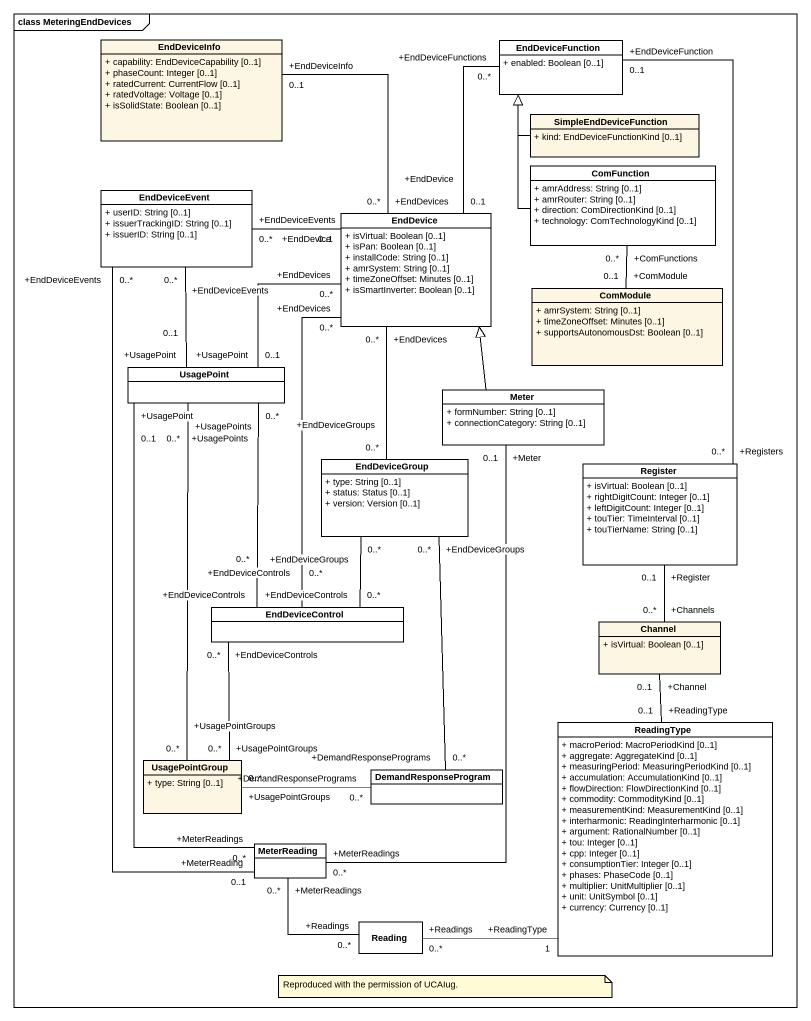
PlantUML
@startuml
mainframe class MeteringEndDevices
hide circle
hide empty members
skinparam classAttributeIconSize 0
class EndDeviceInfo {
  + capability: EndDeviceCapability [0..1]
  + phaseCount: Integer [0..1]
  + ratedCurrent: CurrentFlow [0..1]
  + ratedVoltage: Voltage [0..1]
  + isSolidState: Boolean [0..1]
}
class EndDeviceFunction #FFFFFF {
  + enabled: Boolean [0..1]
}
class SimpleEndDeviceFunction {
  + kind: EndDeviceFunctionKind [0..1]
}
class ComFunction #FFFFFF {
  + amrAddress: String [0..1]
  + amrRouter: String [0..1]
  + direction: ComDirectionKind [0..1]
  + technology: ComTechnologyKind [0..1]
}
class EndDeviceEvent #FFFFFF {
  + userID: String [0..1]
  + issuerTrackingID: String [0..1]
  + issuerID: String [0..1]
}
class EndDevice #FFFFFF {
  + isVirtual: Boolean [0..1]
  + isPan: Boolean [0..1]
  + installCode: String [0..1]
  + amrSystem: String [0..1]
  + timeZoneOffset: Minutes [0..1]
  + isSmartInverter: Boolean [0..1]
}
class ComModule {
  + amrSystem: String [0..1]
  + timeZoneOffset: Minutes [0..1]
  + supportsAutonomousDst: Boolean [0..1]
}
class UsagePoint #FFFFFF
class Meter #FFFFFF {
  + formNumber: String [0..1]
  + connectionCategory: String [0..1]
}
class EndDeviceGroup #FFFFFF {
  + type: String [0..1]
  + status: Status [0..1]
  + version: Version [0..1]
}
class Register #FFFFFF {
  + isVirtual: Boolean [0..1]
  + rightDigitCount: Integer [0..1]
  + leftDigitCount: Integer [0..1]
  + touTier: TimeInterval [0..1]
  + touTierName: String [0..1]
}
class EndDeviceControl #FFFFFF
class Channel {
  + isVirtual: Boolean [0..1]
}
class ReadingType #FFFFFF {
  + macroPeriod: MacroPeriodKind [0..1]
  + aggregate: AggregateKind [0..1]
  + measuringPeriod: MeasuringPeriodKind [0..1]
  + accumulation: AccumulationKind [0..1]
  + flowDirection: FlowDirectionKind [0..1]
  + commodity: CommodityKind [0..1]
  + measurementKind: MeasurementKind [0..1]
  + interharmonic: ReadingInterharmonic [0..1]
  + argument: RationalNumber [0..1]
  + tou: Integer [0..1]
  + cpp: Integer [0..1]
  + consumptionTier: Integer [0..1]
  + phases: PhaseCode [0..1]
  + multiplier: UnitMultiplier [0..1]
  + unit: UnitSymbol [0..1]
  + currency: Currency [0..1]
}
class UsagePointGroup {
  + type: String [0..1]
}
class DemandResponseProgram #FFFFFF
class MeterReading #FFFFFF
class Reading #FFFFFF
SimpleEndDeviceFunction -up-|> EndDeviceFunction
ComFunction -up-|> EndDeviceFunction
EndDeviceEvent "+EndDeviceEvents\n0..*" -right- "+EndDevice\n0..1" EndDevice
EndDeviceEvent "+EndDeviceEvents\n0..*" -- "+UsagePoint\n0..1" UsagePoint
EndDevice "+EndDevices\n0..*" -up- "+EndDeviceInfo\n0..1" EndDeviceInfo
EndDevice "+EndDevice\n0..1" -up- "+EndDeviceFunctions\n0..*" EndDeviceFunction
ComModule "+ComModule\n0..1" -up- "+ComFunctions\n0..*" ComFunction
UsagePoint "+UsagePoint\n0..1" -right- "+EndDevices\n0..*" EndDevice
Meter -up-|> EndDevice
Meter "+Meter\n0..1" -- "+MeterReadings\n0..*" MeterReading
EndDeviceGroup "+EndDeviceGroups\n0..*" -up- "+EndDevices\n0..*" EndDevice
EndDeviceGroup "+EndDeviceGroups\n0..*" -- "+EndDeviceControls\n0..*" EndDeviceControl
Register "+Registers\n0..*" -up- "+EndDeviceFunction\n0..1" EndDeviceFunction
Register "+Register\n0..1" -- "+Channels\n0..*" Channel
EndDeviceControl "+EndDeviceControls\n0..*" -up- "+EndDevices\n0..*" EndDevice
EndDeviceControl "+EndDeviceControls\n0..*" -up- "+UsagePoints\n0..*" UsagePoint
EndDeviceControl "+EndDeviceControls\n0..*" -- "+UsagePointGroups\n0..*" UsagePointGroup
ReadingType "+ReadingType\n0..1" -up- "+Channel\n0..1" Channel
UsagePointGroup "+UsagePointGroups\n0..*" -up- "+UsagePoints\n0..*" UsagePoint
DemandResponseProgram "+DemandResponsePrograms\n0..*" -up- "+EndDeviceGroups\n0..*" EndDeviceGroup
DemandResponseProgram "+DemandResponsePrograms\n0..*" -left- "+UsagePointGroups\n0..*" UsagePointGroup
MeterReading "+MeterReading\n0..1" -up- "+EndDeviceEvents\n0..*" EndDeviceEvent
MeterReading "+MeterReadings\n0..*" -up- "+UsagePoint\n0..1" UsagePoint
Reading "+Readings\n0..*" -right- "+ReadingType\n1" ReadingType
Reading "+Readings\n0..*" -up- "+MeterReadings\n0..*" MeterReading
note as N1
  Reproduced with the permission of UCAIug.
end note
@enduml
